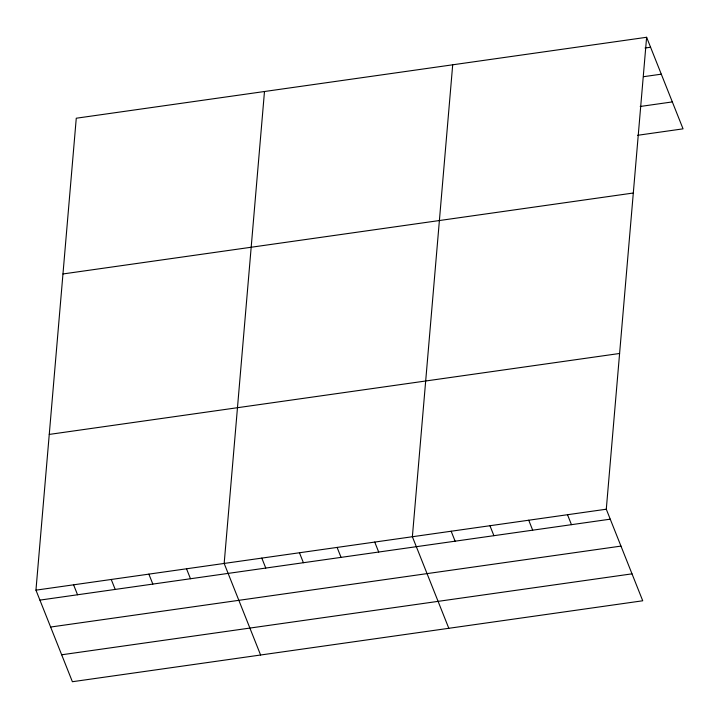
<?xml version="1.0" encoding="UTF-8"?>
<svg xmlns="http://www.w3.org/2000/svg" width="719" height="719" viewBox="0 0 719 719"><rect width="100%" height="100%" fill="white"/><g stroke="black" fill="none" stroke-linecap="round" stroke-linejoin="round"><path stroke-width="1.08" d="M646.615 37.28L606.288 509.214L642.732 600.778L72.385 681.72L35.95 590.155L76.268 118.222L646.615 37.28L683.05 128.845L637.618 135.298M264.484 91.511L224.166 563.444L260.602 655.009M452.7 64.8L412.373 536.734L448.809 628.298M645.033 48.029L650.578 47.238M643.559 76.69L661.291 74.174M640.198 106.475L672.337 101.918M62.966 273.957L633.304 193.016M49.26 434.42L619.598 353.478M35.95 590.155L606.288 509.214M39.913 600.113L610.251 519.172M50.627 627.04L620.973 546.098M61.672 654.784L632.01 573.843M567.507 514.714L571.47 524.672M528.726 520.214L532.689 530.182M489.945 525.724L493.908 535.682M451.155 531.224L455.118 541.182M374.734 542.072L378.697 552.03M337.094 547.411L341.058 557.378M299.446 552.758L303.409 562.716M261.806 558.097L265.769 568.055M186.518 568.783L190.481 578.741M148.878 574.13L152.841 584.089M111.238 579.469L115.202 589.427M73.59 584.808L77.553 594.775"/></g></svg>
